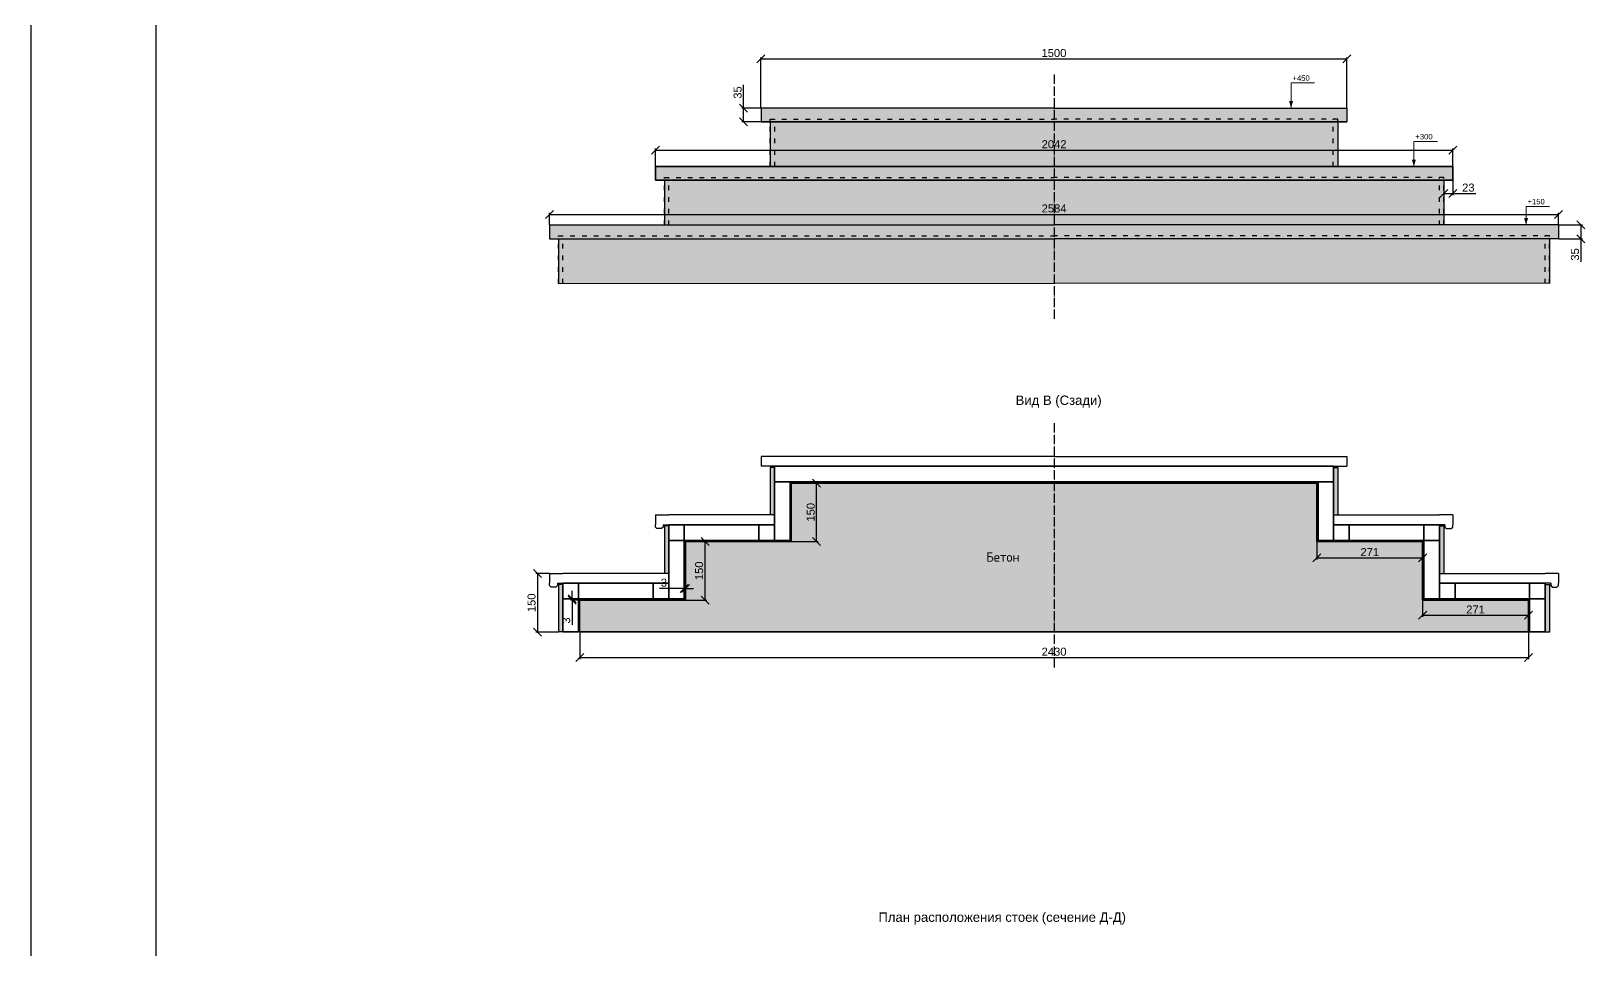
# Model space of a CAD drawing. Header units: millimetres. Extents: x 0 to 13456, y 0 to 9504.
# Drawn here: x 0 to 3980, y 5205 to 7559 of the extents above; entities that cross this region are included whole.
import ezdxf

# ---------------------------------------------------------------- set-up
doc = ezdxf.new("R2010")
doc.units = ezdxf.units.MM
doc.linetypes.add('ACAD_ISO03W100', pattern=[30, 12, -18])
doc.linetypes.add('ACAD_ISO04W100', pattern=[30, 24, -3, 0, -3])
for name, color, linetype, lineweight in [('Бетон', 7, 'Continuous', 35), ('Профиль 40x40', 220, 'Continuous', 35), ('Размеры', 150, 'Continuous', 0), ('Стойки 40x40', 7, 'Continuous', 35), ('Ступень СМ305', 52, 'Continuous', 30)]:
    doc.layers.add(name, color=color, linetype=linetype, lineweight=lineweight)
for name, color, linetype in [('Доска МПК 11х145х3000', 32, 'Continuous'), ('Доска невидимый', 32, 'ACAD_ISO03W100'), ('Заливка ступени', 52, 'Continuous'), ('Оси', 120, 'ACAD_ISO04W100'), ('Рамка', 7, 'Continuous')]:
    doc.layers.add(name, color=color, linetype=linetype)
doc.styles.get("Standard").update_dxf_attribs({"font": 'arial.ttf'})
doc.dimstyles.new('Копия Аннотативный', dxfattribs={"dimscale": 0, "dimtxt": 20.5, "dimasz": 20.5, "dimexe": 4.25, "dimexo": 0.625, "dimgap": 4.625, "dimtad": 1, "dimtxsty": 'Standard', "dimblk": 'OBLIQUE', "dimcen": 20.5, "dimclrd": 256, "dimclrt": 256, "dimadec": 0, "dimazin": 0, "dimtfac": 1, "dimtmove": 0, "dimatfit": 3, "dimfxl": 1, "dimtfillclr": 4, "dimarcsym": 0})

# ---------------------------------------------------------------- blocks, each defined once
blk = doc.blocks.new('_Oblique')
at = {"color": 0, "linetype": 'ByBlock', "lineweight": -2}
blk.add_line((-0.5, -0.5), (0.5, 0.5), dxfattribs=at)
blk = doc.blocks.new('*D244')
at = {"layer": 'Defpoints', "color": 0, "transparency": 16777216}
for p in [(3618, 7176.7), (3641, 7176.7), (3641, 7142.8)]:
    blk.add_point(p, dxfattribs=at)
at = {"layer": 'Размеры', "color": 0, "lineweight": -2, "transparency": 16777216}
for p, q in [((3618, 7176), (3618, 7138.6)), ((3641, 7176), (3641, 7138.6))]:
    blk.add_line(p, q, dxfattribs=at)
at = {"layer": 'Размеры', "lineweight": -2, "transparency": 16777216}
for p, q in [((3618, 7142.8), (3641, 7142.8)), ((3641, 7142.8), (3700.5, 7142.8))]:
    blk.add_line(p, q, dxfattribs=at)
at = {"layer": 'Размеры', "lineweight": -2, "transparency": 16777216, "xscale": 20.5, "yscale": 20.5, "zscale": 20.5, "rotation": 180}
blk.add_blockref('_Oblique', (3618, 7142.8), dxfattribs=at)
at = {"layer": 'Размеры', "lineweight": -2, "transparency": 16777216, "xscale": 20.5, "yscale": 20.5, "zscale": 20.5}
blk.add_blockref('_Oblique', (3641, 7142.8), dxfattribs=at)
at = {"layer": 'Размеры', "transparency": 16777216, "insert": (3681, 7157.9), "char_height": 20.5, "attachment_point": 5}
blk.add_mtext('23', dxfattribs=at)
blk = doc.blocks.new('*D245')
at = {"layer": 'Defpoints', "color": 0, "transparency": 16777216}
for p in [(3912, 7062.4), (3912, 7026.7), (3969.3, 7026.7)]:
    blk.add_point(p, dxfattribs=at)
at = {"layer": 'Размеры', "color": 0, "lineweight": -2, "transparency": 16777216}
for p, q in [((3912.6, 7062.4), (3973.6, 7062.4)), ((3912.6, 7026.7), (3973.6, 7026.7))]:
    blk.add_line(p, q, dxfattribs=at)
at = {"layer": 'Размеры', "lineweight": -2, "transparency": 16777216}
for p, q in [((3969.3, 7062.4), (3969.3, 7026.7)), ((3969.3, 7026.7), (3969.3, 6967.4))]:
    blk.add_line(p, q, dxfattribs=at)
at = {"layer": 'Размеры', "lineweight": -2, "transparency": 16777216, "xscale": 20.5, "yscale": 20.5, "zscale": 20.5}
for p, rotation in [((3969.3, 7062.4), 90), ((3969.3, 7026.7), 270)]:
    blk.add_blockref('_Oblique', p, dxfattribs=dict(at, rotation=rotation))
at = {"layer": 'Размеры', "transparency": 16777216, "insert": (3954.2, 6986.8), "char_height": 20.5, "attachment_point": 5, "rotation": 90}
blk.add_mtext('35', dxfattribs=at)
blk = doc.blocks.new('*D246')
at = {"layer": 'Defpoints', "color": 0, "transparency": 16777216}
for p in [(1824.7, 7361.7), (1870, 7361.7), (1893, 7326.7)]:
    blk.add_point(p, dxfattribs=at)
at = {"layer": 'Размеры', "lineweight": -2, "transparency": 16777216}
for p, q in [((1824.7, 7361.7), (1824.7, 7420.9)), ((1824.7, 7326.7), (1824.7, 7361.7))]:
    blk.add_line(p, q, dxfattribs=at)
at = {"layer": 'Размеры', "color": 0, "lineweight": -2, "transparency": 16777216}
for p, q in [((1869.4, 7361.7), (1820.5, 7361.7)), ((1892.4, 7326.7), (1820.5, 7326.7))]:
    blk.add_line(p, q, dxfattribs=at)
at = {"layer": 'Размеры', "lineweight": -2, "transparency": 16777216, "xscale": 20.5, "yscale": 20.5, "zscale": 20.5}
for p, rotation in [((1824.7, 7361.7), 90), ((1824.7, 7326.7), 270)]:
    blk.add_blockref('_Oblique', p, dxfattribs=dict(at, rotation=rotation))
at = {"layer": 'Размеры', "transparency": 16777216, "insert": (1809.6, 7401.6), "char_height": 20.5, "attachment_point": 5, "rotation": 90}
blk.add_mtext('35', dxfattribs=at)
blk = doc.blocks.new('*D247')
at = {"layer": 'Defpoints', "color": 0, "transparency": 16777216}
for p in [(3370, 7487.5), (1869.4, 7361.7), (3370, 7361.7)]:
    blk.add_point(p, dxfattribs=at)
at = {"layer": 'Размеры', "color": 0, "lineweight": -2, "transparency": 16777216}
for p, q in [((1869.4, 7362.3), (1869.4, 7491.7)), ((3370, 7362.3), (3370, 7491.7))]:
    blk.add_line(p, q, dxfattribs=at)
at = {"layer": 'Размеры', "lineweight": -2, "transparency": 16777216}
blk.add_line((1869.4, 7487.5), (3370, 7487.5), dxfattribs=at)
at = {"layer": 'Размеры', "lineweight": -2, "transparency": 16777216, "xscale": 20.5, "yscale": 20.5, "zscale": 20.5, "rotation": 180}
blk.add_blockref('_Oblique', (1869.4, 7487.5), dxfattribs=at)
at = {"layer": 'Размеры', "lineweight": -2, "transparency": 16777216, "xscale": 20.5, "yscale": 20.5, "zscale": 20.5}
blk.add_blockref('_Oblique', (3370, 7487.5), dxfattribs=at)
at = {"layer": 'Размеры', "transparency": 16777216, "insert": (2619.7, 7502.6), "char_height": 20.5, "attachment_point": 5}
blk.add_mtext('1500', dxfattribs=at)
blk = doc.blocks.new('*D248')
at = {"layer": 'Defpoints', "color": 0, "transparency": 16777216}
for p in [(3641, 7254), (1599, 7211.7), (3641, 7211.7)]:
    blk.add_point(p, dxfattribs=at)
at = {"layer": 'Размеры', "color": 0, "lineweight": -2, "transparency": 16777216}
for p, q in [((1599, 7212.3), (1599, 7258.3)), ((3641, 7212.3), (3641, 7258.3))]:
    blk.add_line(p, q, dxfattribs=at)
at = {"layer": 'Размеры', "lineweight": -2, "transparency": 16777216}
blk.add_line((1599, 7254), (3641, 7254), dxfattribs=at)
at = {"layer": 'Размеры', "lineweight": -2, "transparency": 16777216, "xscale": 20.5, "yscale": 20.5, "zscale": 20.5, "rotation": 180}
blk.add_blockref('_Oblique', (1599, 7254), dxfattribs=at)
at = {"layer": 'Размеры', "lineweight": -2, "transparency": 16777216, "xscale": 20.5, "yscale": 20.5, "zscale": 20.5}
blk.add_blockref('_Oblique', (3641, 7254), dxfattribs=at)
at = {"layer": 'Размеры', "transparency": 16777216, "insert": (2620, 7269.1), "char_height": 20.5, "attachment_point": 5}
blk.add_mtext('2042', dxfattribs=at)
blk = doc.blocks.new('*D249')
at = {"layer": 'Defpoints', "color": 0, "transparency": 16777216}
for p in [(3912, 7089.4), (1328, 7062.4), (3912, 7062.4)]:
    blk.add_point(p, dxfattribs=at)
at = {"layer": 'Размеры', "color": 0, "lineweight": -2, "transparency": 16777216}
for p, q in [((1328, 7063), (1328, 7093.7)), ((3912, 7063), (3912, 7093.7))]:
    blk.add_line(p, q, dxfattribs=at)
at = {"layer": 'Размеры', "lineweight": -2, "transparency": 16777216}
blk.add_line((1328, 7089.4), (3912, 7089.4), dxfattribs=at)
at = {"layer": 'Размеры', "lineweight": -2, "transparency": 16777216, "xscale": 20.5, "yscale": 20.5, "zscale": 20.5, "rotation": 180}
blk.add_blockref('_Oblique', (1328, 7089.4), dxfattribs=at)
at = {"layer": 'Размеры', "lineweight": -2, "transparency": 16777216, "xscale": 20.5, "yscale": 20.5, "zscale": 20.5}
blk.add_blockref('_Oblique', (3912, 7089.4), dxfattribs=at)
at = {"layer": 'Размеры', "transparency": 16777216, "insert": (2620, 7104.5), "char_height": 20.5, "attachment_point": 5}
blk.add_mtext('2584', dxfattribs=at)
blk = doc.blocks.new('Носик')
at = {"layer": 'Ступень СМ305'}
for p, q in [((141436.5, 185428.8), (141402.5, 185428.8)), ((141436.5, 185428.8), (141436.5, 185403.8)), ((141416.5, 185403.8), (141402.5, 185403.8)), ((141416.5, 185403.8), (141402.5, 185403.8)), ((141416.5, 185403.8), (141416.5, 185397.8)), ((141416.5, 185397.8), (141420.5, 185393.8)), ((141420.5, 185393.8), (141432.5, 185393.8)), ((141432.5, 185393.8), (141436.5, 185397.8)), ((141436.5, 185397.8), (141436.5, 185403.8))]:
    blk.add_line(p, q, dxfattribs=at)
blk = doc.blocks.new('*D251')
at = {"layer": 'Defpoints', "color": 0, "transparency": 16777216}
for p in [(1385.6, 6101.3), (1402, 6104.3), (1405, 6101.3)]:
    blk.add_point(p, dxfattribs=at)
at = {"layer": 'Размеры', "color": 0, "lineweight": -2, "transparency": 16777216}
for p, q in [((1401.4, 6104.3), (1381.3, 6104.3)), ((1404.4, 6101.3), (1381.3, 6101.3))]:
    blk.add_line(p, q, dxfattribs=at)
at = {"layer": 'Размеры', "lineweight": -2, "transparency": 16777216}
for p, q in [((1385.6, 6104.3), (1385.6, 6124.8)), ((1385.6, 6104.3), (1385.6, 6101.3)), ((1385.6, 6101.3), (1385.6, 6037.6))]:
    blk.add_line(p, q, dxfattribs=at)
at = {"layer": 'Размеры', "lineweight": -2, "transparency": 16777216, "xscale": 20.5, "yscale": 20.5, "zscale": 20.5}
for p, rotation in [((1385.6, 6104.3), 270), ((1385.6, 6101.3), 90)]:
    blk.add_blockref('_Oblique', p, dxfattribs=dict(at, rotation=rotation))
at = {"layer": 'Размеры', "transparency": 16777216, "insert": (1370.5, 6048.9), "char_height": 20.5, "attachment_point": 5, "rotation": 90}
blk.add_mtext('3', dxfattribs=at)
blk = doc.blocks.new('*D252')
at = {"layer": 'Defpoints', "color": 0, "transparency": 16777216}
for p in [(1673, 6130.7), (1673, 6104.3), (1676, 6101.3)]:
    blk.add_point(p, dxfattribs=at)
at = {"layer": 'Размеры', "lineweight": -2, "transparency": 16777216}
for p, q in [((1673, 6130.7), (1609.3, 6130.7)), ((1676, 6130.7), (1673, 6130.7)), ((1676, 6130.7), (1696.5, 6130.7))]:
    blk.add_line(p, q, dxfattribs=at)
at = {"layer": 'Размеры', "color": 0, "lineweight": -2, "transparency": 16777216}
for p, q in [((1673, 6104.9), (1673, 6135)), ((1676, 6101.9), (1676, 6135))]:
    blk.add_line(p, q, dxfattribs=at)
at = {"layer": 'Размеры', "lineweight": -2, "transparency": 16777216, "xscale": 20.5, "yscale": 20.5, "zscale": 20.5}
blk.add_blockref('_Oblique', (1673, 6130.7), dxfattribs=at)
at = {"layer": 'Размеры', "lineweight": -2, "transparency": 16777216, "xscale": 20.5, "yscale": 20.5, "zscale": 20.5, "rotation": 180}
blk.add_blockref('_Oblique', (1676, 6130.7), dxfattribs=at)
at = {"layer": 'Размеры', "transparency": 16777216, "insert": (1620.7, 6145.8), "char_height": 20.5, "attachment_point": 5}
blk.add_mtext('3', dxfattribs=at)
blk = doc.blocks.new('*D253')
at = {"layer": 'Defpoints', "color": 0, "transparency": 16777216}
for p in [(1405, 6019.5), (3835, 6019.5), (3835, 5953.8)]:
    blk.add_point(p, dxfattribs=at)
at = {"layer": 'Размеры', "color": 0, "lineweight": -2, "transparency": 16777216}
for p, q in [((1405, 6018.9), (1405, 5949.6)), ((3835, 6018.9), (3835, 5949.6))]:
    blk.add_line(p, q, dxfattribs=at)
at = {"layer": 'Размеры', "lineweight": -2, "transparency": 16777216}
blk.add_line((1405, 5953.8), (3835, 5953.8), dxfattribs=at)
at = {"layer": 'Размеры', "lineweight": -2, "transparency": 16777216, "xscale": 20.5, "yscale": 20.5, "zscale": 20.5, "rotation": 180}
blk.add_blockref('_Oblique', (1405, 5953.8), dxfattribs=at)
at = {"layer": 'Размеры', "lineweight": -2, "transparency": 16777216, "xscale": 20.5, "yscale": 20.5, "zscale": 20.5}
blk.add_blockref('_Oblique', (3835, 5953.8), dxfattribs=at)
at = {"layer": 'Размеры', "transparency": 16777216, "insert": (2620, 5968.9), "char_height": 20.5, "attachment_point": 5}
blk.add_mtext('2430', dxfattribs=at)
blk = doc.blocks.new('*D254')
at = {"layer": 'Defpoints', "color": 0, "transparency": 16777216}
for p in [(3564, 6101.3), (3835, 6101.3), (3835, 6062.3)]:
    blk.add_point(p, dxfattribs=at)
at = {"layer": 'Размеры', "color": 0, "lineweight": -2, "transparency": 16777216}
for p, q in [((3564, 6100.7), (3564, 6058)), ((3835, 6100.7), (3835, 6058))]:
    blk.add_line(p, q, dxfattribs=at)
at = {"layer": 'Размеры', "lineweight": -2, "transparency": 16777216}
blk.add_line((3564, 6062.3), (3835, 6062.3), dxfattribs=at)
at = {"layer": 'Размеры', "lineweight": -2, "transparency": 16777216, "xscale": 20.5, "yscale": 20.5, "zscale": 20.5, "rotation": 180}
blk.add_blockref('_Oblique', (3564, 6062.3), dxfattribs=at)
at = {"layer": 'Размеры', "lineweight": -2, "transparency": 16777216, "xscale": 20.5, "yscale": 20.5, "zscale": 20.5}
blk.add_blockref('_Oblique', (3835, 6062.3), dxfattribs=at)
at = {"layer": 'Размеры', "transparency": 16777216, "insert": (3699.5, 6077.2), "char_height": 20.5, "attachment_point": 5}
blk.add_mtext('271', dxfattribs=at)
blk = doc.blocks.new('*D255')
at = {"layer": 'Defpoints', "color": 0, "transparency": 16777216}
for p in [(3293, 6251.3), (3564, 6251.3), (3564, 6209.2)]:
    blk.add_point(p, dxfattribs=at)
at = {"layer": 'Размеры', "color": 0, "lineweight": -2, "transparency": 16777216}
for p, q in [((3293, 6250.7), (3293, 6204.9)), ((3564, 6250.7), (3564, 6204.9))]:
    blk.add_line(p, q, dxfattribs=at)
at = {"layer": 'Размеры', "lineweight": -2, "transparency": 16777216}
blk.add_line((3293, 6209.2), (3564, 6209.2), dxfattribs=at)
at = {"layer": 'Размеры', "lineweight": -2, "transparency": 16777216, "xscale": 20.5, "yscale": 20.5, "zscale": 20.5, "rotation": 180}
blk.add_blockref('_Oblique', (3293, 6209.2), dxfattribs=at)
at = {"layer": 'Размеры', "lineweight": -2, "transparency": 16777216, "xscale": 20.5, "yscale": 20.5, "zscale": 20.5}
blk.add_blockref('_Oblique', (3564, 6209.2), dxfattribs=at)
at = {"layer": 'Размеры', "transparency": 16777216, "insert": (3428.5, 6224.1), "char_height": 20.5, "attachment_point": 5}
blk.add_mtext('271', dxfattribs=at)
blk = doc.blocks.new('*D256')
at = {"layer": 'Defpoints', "color": 0, "transparency": 16777216}
for p in [(1947, 6401.1), (2011.9, 6401.1), (1947, 6251.3)]:
    blk.add_point(p, dxfattribs=at)
at = {"layer": 'Размеры', "color": 0, "lineweight": -2, "transparency": 16777216}
for p, q in [((1947.6, 6401.1), (2016.1, 6401.1)), ((1947.6, 6251.3), (2016.1, 6251.3))]:
    blk.add_line(p, q, dxfattribs=at)
at = {"layer": 'Размеры', "lineweight": -2, "transparency": 16777216}
blk.add_line((2011.9, 6251.3), (2011.9, 6401.1), dxfattribs=at)
at = {"layer": 'Размеры', "lineweight": -2, "transparency": 16777216, "xscale": 20.5, "yscale": 20.5, "zscale": 20.5}
for p, rotation in [((2011.9, 6401.1), 90), ((2011.9, 6251.3), 270)]:
    blk.add_blockref('_Oblique', p, dxfattribs=dict(at, rotation=rotation))
at = {"layer": 'Размеры', "transparency": 16777216, "insert": (1996.8, 6326.2), "char_height": 20.5, "attachment_point": 5, "rotation": 90}
blk.add_mtext('150', dxfattribs=at)
blk = doc.blocks.new('*D257')
at = {"layer": 'Defpoints', "color": 0, "transparency": 16777216}
for p in [(1676, 6251.3), (1726.1, 6251.3), (1676, 6101.3)]:
    blk.add_point(p, dxfattribs=at)
at = {"layer": 'Размеры', "color": 0, "lineweight": -2, "transparency": 16777216}
for p, q in [((1676.6, 6251.3), (1730.3, 6251.3)), ((1676.6, 6101.3), (1730.3, 6101.3))]:
    blk.add_line(p, q, dxfattribs=at)
at = {"layer": 'Размеры', "lineweight": -2, "transparency": 16777216}
blk.add_line((1726.1, 6101.3), (1726.1, 6251.3), dxfattribs=at)
at = {"layer": 'Размеры', "lineweight": -2, "transparency": 16777216, "xscale": 20.5, "yscale": 20.5, "zscale": 20.5}
for p, rotation in [((1726.1, 6251.3), 90), ((1726.1, 6101.3), 270)]:
    blk.add_blockref('_Oblique', p, dxfattribs=dict(at, rotation=rotation))
at = {"layer": 'Размеры', "transparency": 16777216, "insert": (1711, 6176.3), "char_height": 20.5, "attachment_point": 5, "rotation": 90}
blk.add_mtext('150', dxfattribs=at)
blk = doc.blocks.new('*D260')
at = {"layer": 'Defpoints', "color": 0, "transparency": 16777216}
for p in [(1328, 6169.3), (1296.9, 6019.3), (1351, 6019.3)]:
    blk.add_point(p, dxfattribs=at)
at = {"layer": 'Размеры', "color": 0, "lineweight": -2, "transparency": 16777216}
for p, q in [((1327.4, 6169.3), (1292.7, 6169.3)), ((1350.4, 6019.3), (1292.7, 6019.3))]:
    blk.add_line(p, q, dxfattribs=at)
at = {"layer": 'Размеры', "lineweight": -2, "transparency": 16777216}
blk.add_line((1296.9, 6169.3), (1296.9, 6019.3), dxfattribs=at)
at = {"layer": 'Размеры', "lineweight": -2, "transparency": 16777216, "xscale": 20.5, "yscale": 20.5, "zscale": 20.5}
for p, rotation in [((1296.9, 6169.3), 90), ((1296.9, 6019.3), 270)]:
    blk.add_blockref('_Oblique', p, dxfattribs=dict(at, rotation=rotation))
at = {"layer": 'Размеры', "transparency": 16777216, "insert": (1281.8, 6094.3), "char_height": 20.5, "attachment_point": 5, "rotation": 90}
blk.add_mtext('150', dxfattribs=at)

msp = doc.modelspace()

# ---------------------------------------------------------------- hatches: boundary and pattern name
at = {"layer": 'Заливка ступени', "true_color": 0xf8f6b0}
h = msp.add_hatch(color=51, dxfattribs=at)
h.dxf.hatch_style = 1
h.paths.add_polyline_path([(1869.989, 7361.675), (2619.989, 7361.675), (2619.989, 7326.675), (1869.989, 7326.675)])
h.paths.add_polyline_path([(1598.989, 7211.675), (2619.989, 7211.675), (2619.989, 7176.675), (1598.989, 7176.675)])
h.paths.add_polyline_path([(1327.989, 7062.358), (2619.989, 7062.358), (2619.989, 7026.674), (1327.989, 7026.674)])
at = {"layer": 'Заливка ступени', "true_color": 0xfff5e1}
h = msp.add_hatch(color=7, dxfattribs=at)
h.dxf.hatch_style = 1
h.paths.add_polyline_path([(1621.989, 7176.675), (2619.989, 7176.675), (2619.989, 7062.358), (1621.989, 7062.358)])
h.paths.add_polyline_path([(1892.989, 7326.675), (2619.989, 7326.675), (2619.989, 7211.675), (1892.989, 7211.675)])
h.paths.add_polyline_path([(1350.989, 7026.674), (2619.989, 7026.674), (2619.989, 6912.752), (1350.989, 6912.371)])
at = {"layer": 'Заливка ступени', "true_color": 0xf8f6b0}
h = msp.add_hatch(color=51, dxfattribs=at)
h.dxf.hatch_style = 1
h.paths.add_polyline_path([(3369.989, 7361.675), (2619.989, 7361.675), (2619.989, 7326.675), (3369.989, 7326.675)])
h.paths.add_polyline_path([(3640.989, 7211.675), (2619.989, 7211.675), (2619.989, 7176.675), (3640.989, 7176.675)])
h.paths.add_polyline_path([(3911.989, 7062.358), (2619.989, 7062.358), (2619.989, 7026.674), (3911.989, 7026.674)])
at = {"layer": 'Заливка ступени', "true_color": 0xfff5e1}
h = msp.add_hatch(color=7, dxfattribs=at)
h.dxf.hatch_style = 1
h.paths.add_polyline_path([(3617.989, 7176.675), (2619.989, 7176.675), (2619.989, 7062.358), (3617.989, 7062.358)])
h.paths.add_polyline_path([(3346.989, 7326.675), (2619.989, 7326.675), (2619.989, 7211.675), (3346.989, 7211.675)])
h.paths.add_polyline_path([(3888.989, 7026.674), (2619.989, 7026.674), (2619.989, 6912.752), (3888.989, 6912.371)])
h = msp.add_hatch(color=7, dxfattribs=at)
h.dxf.hatch_style = 1
h.paths.add_polyline_path([(1892.989, 6441.287), (1903.989, 6441.287), (1903.989, 6404.137), (1903.989, 6319.285), (1892.989, 6319.285)])
h.paths.add_polyline_path([(1621.989, 6291.285), (1632.989, 6291.285), (1632.989, 6254.283), (1633.235, 6254.283), (1633.146, 6169.285), (1621.989, 6169.285)])
h.paths.add_polyline_path([(1350.989, 6141.285), (1361.989, 6141.285), (1361.989, 6104.283), (1361.989, 6019.517), (1350.989, 6019.517)])
h = msp.add_hatch(color=7, dxfattribs=at)
h.dxf.hatch_style = 1
h.paths.add_polyline_path([(3346.989, 6441.287), (3335.989, 6441.287), (3335.989, 6404.137), (3335.989, 6319.285), (3346.989, 6319.285)])
h.paths.add_polyline_path([(3617.989, 6291.285), (3606.989, 6291.285), (3606.989, 6254.283), (3606.743, 6254.283), (3606.832, 6169.285), (3617.989, 6169.285)])
h.paths.add_polyline_path([(3888.989, 6141.285), (3877.989, 6141.285), (3877.989, 6104.283), (3877.989, 6019.517), (3888.989, 6019.517)])
at = {"layer": 'Заливка ступени', "true_color": 0xc7c8ca, "transparency": 33554559}
h = msp.add_hatch(color=9, dxfattribs=at)
h.dxf.hatch_style = 1
h.paths.add_polyline_path([(2619.989, 6401.137), (1946.989, 6401.137), (1946.989, 6251.284), (1675.989, 6251.283), (1675.989, 6101.283), (1404.989, 6101.283), (1404.989, 6019.517), (2619.989, 6019.517)])
h.paths.add_polyline_path([(3563.989, 6251.283), (3292.989, 6251.284), (3292.989, 6401.137), (2619.989, 6401.137), (2619.989, 6019.517), (3834.989, 6019.517), (3834.989, 6101.283), (3563.989, 6101.283)])
h.paths.add_polyline_path([(2020.551, 6301.611), (2020.551, 6350.811), (1971.351, 6350.811), (1971.351, 6301.611)], flags=24)
h.paths.add_polyline_path([(1734.751, 6151.683), (1734.751, 6200.883), (1685.551, 6200.883), (1685.551, 6151.683)], flags=24)
h.paths.add_polyline_path([(2437.517, 6183.965), (2540.717, 6183.965), (2540.717, 6241.565), (2437.517, 6241.565)], flags=24)
h.paths.add_polyline_path([(3674.889, 6053.589), (3724.089, 6053.589), (3724.089, 6102.789), (3674.889, 6102.789)], flags=24)
h.paths.add_polyline_path([(3403.889, 6200.465), (3453.089, 6200.465), (3453.089, 6249.665), (3403.889, 6249.665)], flags=24)

# ---------------------------------------------------------------- linework, layer by layer
at = {"layer": 'Бетон'}
for p, q in [((2619.989, 6401.137), (1946.989, 6401.137)), ((1946.989, 6401.137), (1946.989, 6251.284)), ((2619.989, 6401.137), (3292.989, 6401.137)), ((3292.989, 6401.137), (3292.989, 6251.284)), ((1946.989, 6251.284), (1675.989, 6251.283)), ((1675.989, 6251.283), (1675.989, 6101.283)), ((3292.989, 6251.284), (3563.989, 6251.283)), ((3563.989, 6251.283), (3563.989, 6101.283)), ((1675.989, 6101.283), (1404.989, 6101.283)), ((1404.989, 6101.283), (1404.989, 6019.517)), ((3563.989, 6101.283), (3834.989, 6101.283)), ((3834.989, 6101.283), (3834.989, 6019.517)), ((1404.989, 6019.517), (2619.989, 6019.517)), ((3834.989, 6019.517), (2619.989, 6019.517))]:
    msp.add_line(p, q, dxfattribs=at)
at = {"layer": 'Доска МПК 11х145х3000'}
for p, q in [((1892.989, 7326.675), (1892.989, 7211.675)), ((3346.989, 7326.675), (3346.989, 7211.675)), ((1621.989, 7176.675), (1621.989, 7062.358)), ((3617.989, 7176.675), (3617.989, 7062.358)), ((1350.989, 7026.674), (1350.989, 6912.371)), ((3888.989, 7026.674), (3888.989, 6912.371)), ((1350.989, 6912.371), (2619.989, 6912.752)), ((3888.989, 6912.371), (2619.989, 6912.752)), ((1892.989, 6441.287), (1892.989, 6318.818)), ((1903.989, 6441.287), (1892.989, 6441.287)), ((3335.989, 6441.287), (3346.989, 6441.287)), ((3346.989, 6441.287), (3346.989, 6318.818)), ((1621.989, 6291.285), (1621.989, 6169.285)), ((1632.989, 6291.285), (1621.989, 6291.285)), ((3606.989, 6291.285), (3617.989, 6291.285)), ((3617.989, 6291.285), (3617.989, 6169.285)), ((1350.989, 6141.285), (1350.989, 6019.285)), ((1361.989, 6141.285), (1350.989, 6141.285)), ((3877.989, 6141.285), (3888.989, 6141.285)), ((3888.989, 6141.285), (3888.989, 6019.285)), ((1361.989, 6019.517), (1350.989, 6019.517)), ((3877.989, 6019.517), (3888.989, 6019.517))]:
    msp.add_line(p, q, dxfattribs=at)
at = {"layer": 'Доска невидимый'}
for p, q in [((1892.989, 7333.675), (2619.989, 7333.675)), ((1892.989, 7211.675), (1892.989, 7333.675)), ((1892.989, 7211.675), (1892.989, 7333.675)), ((1892.989, 7326.675), (1892.989, 7333.675)), ((1892.989, 7326.675), (1892.989, 7211.675)), ((1904.989, 7211.675), (1904.989, 7333.675)), ((3346.989, 7333.675), (2619.989, 7333.675)), ((3334.989, 7211.675), (3334.989, 7333.675)), ((3346.989, 7326.675), (3346.989, 7333.675)), ((3346.989, 7326.675), (3346.989, 7211.675)), ((1621.989, 7183.674), (2619.989, 7183.674)), ((1621.989, 7061.674), (1621.989, 7183.674)), ((1632.989, 7061.674), (1632.989, 7183.674)), ((1632.989, 7061.674), (1632.989, 7183.674)), ((3617.989, 7183.674), (2619.989, 7183.674)), ((3606.989, 7061.674), (3606.989, 7183.674)), ((3606.989, 7061.674), (3606.989, 7183.674)), ((3617.989, 7061.674), (3617.989, 7183.674)), ((1350.989, 7034.357), (2619.989, 7034.357)), ((1350.989, 6912.357), (1350.989, 7034.357)), ((1361.989, 6912.357), (1361.989, 7034.357)), ((1361.989, 6912.357), (1361.989, 7034.357)), ((3888.989, 7034.357), (2619.989, 7034.357)), ((3877.989, 6912.357), (3877.989, 7034.357)), ((3888.989, 6912.357), (3888.989, 7034.357))]:
    msp.add_line(p, q, dxfattribs=at)
at = {"layer": 'Оси'}
for p, q in [((2619.989, 7447.421), (2619.989, 6820.582)), ((2619.989, 6554.564), (2619.989, 5927.725))]:
    msp.add_line(p, q, dxfattribs=at)
at = {"layer": 'Профиль 40x40'}
for points in [[(2619.989, 6444.285), (1903.989, 6444.285), (1903.989, 6404.137), (2619.989, 6404.137)], [(2619.989, 6444.285), (3335.989, 6444.285), (3335.989, 6404.137), (2619.989, 6404.137)]]:
    msp.add_lwpolyline(points, dxfattribs=at)
for points in [[(1672.989, 6294.283), (1632.989, 6294.283), (1632.989, 6254.283), (1672.989, 6254.283)], [(1863.989, 6294.283), (1672.989, 6294.283), (1672.989, 6254.283), (1863.989, 6254.283)], [(1903.989, 6294.284), (1863.989, 6294.284), (1863.989, 6254.284), (1903.989, 6254.284)], [(3335.989, 6294.284), (3375.989, 6294.284), (3375.989, 6254.284), (3335.989, 6254.284)], [(3375.989, 6294.283), (3566.989, 6294.283), (3566.989, 6254.283), (3375.989, 6254.283)], [(3566.989, 6294.283), (3606.989, 6294.283), (3606.989, 6254.283), (3566.989, 6254.283)], [(1401.989, 6144.283), (1361.989, 6144.283), (1361.989, 6104.283), (1401.989, 6104.283)], [(1592.989, 6144.283), (1401.989, 6144.283), (1401.989, 6104.283), (1592.989, 6104.283)], [(1632.989, 6144.283), (1592.989, 6144.283), (1592.989, 6104.283), (1632.989, 6104.283)], [(3606.989, 6144.283), (3646.989, 6144.283), (3646.989, 6104.283), (3606.989, 6104.283)], [(3646.989, 6144.283), (3837.989, 6144.283), (3837.989, 6104.283), (3646.989, 6104.283)], [(3837.989, 6144.283), (3877.989, 6144.283), (3877.989, 6104.283), (3837.989, 6104.283)]]:
    msp.add_lwpolyline(points, close=True, dxfattribs=at)
at = {"layer": 'Размеры'}
for p, q in [((3226.876, 7361.675), (3226.876, 7426.355)), ((3226.876, 7426.355), (3287.051, 7426.355)), ((3541.513, 7211.675), (3541.513, 7276.355)), ((3541.513, 7276.355), (3601.688, 7276.355)), ((3828.825, 7062.358), (3828.825, 7109.939)), ((3828.825, 7109.939), (3889, 7109.939))]:
    msp.add_line(p, q, dxfattribs=at)
for points in [[(3226.876, 7361.675, 0, 10, 0), (3226.876, 7379.48, 10, 10, 0)], [(3541.513, 7211.675, 0, 10, 0), (3541.513, 7229.481, 10, 10, 0)], [(3828.825, 7062.358, 0, 10, 0), (3828.825, 7080.163, 10, 10, 0)]]:
    msp.add_lwpolyline(points, format="xyseb", dxfattribs=at)
at = {"layer": 'Рамка'}
for p, q in [((0, 0), (0, 9504)), ((320, 80), (320, 9424))]:
    msp.add_line(p, q, dxfattribs=at)
at = {"layer": 'Стойки 40x40'}
for p, q in [((1943.989, 6254.284), (1672.989, 6254.283)), ((1672.989, 6254.283), (1672.989, 6104.283)), ((3295.989, 6254.284), (3566.989, 6254.283)), ((3566.989, 6254.283), (3566.989, 6104.283)), ((1672.989, 6104.283), (1401.989, 6104.283)), ((1401.989, 6104.283), (1401.989, 6019.517)), ((3566.989, 6104.283), (3837.989, 6104.283)), ((3837.989, 6104.283), (3837.989, 6019.517))]:
    msp.add_line(p, q, dxfattribs=at)
for points in [[(1943.989, 6404.137), (1903.989, 6404.137), (1903.989, 6254.284), (1943.989, 6254.284)], [(3295.989, 6404.137), (3335.989, 6404.137), (3335.989, 6254.284), (3295.989, 6254.284)], [(1632.989, 6254.283), (1672.989, 6254.283), (1672.989, 6104.283), (1632.989, 6104.283)], [(3606.989, 6254.283), (3566.989, 6254.283), (3566.989, 6104.283), (3606.989, 6104.283)], [(1401.989, 6104.283), (1361.989, 6104.283), (1361.989, 6019.517), (1401.989, 6019.517)], [(3837.989, 6104.283), (3877.989, 6104.283), (3877.989, 6019.517), (3837.989, 6019.517)]]:
    msp.add_lwpolyline(points, close=True, dxfattribs=at)
at = {"layer": 'Ступень СМ305'}
for p, q in [((1869.989, 7361.676), (1869.989, 7326.675)), ((2619.989, 7361.675), (1869.989, 7361.675)), ((1869.989, 7361.675), (1869.989, 7326.675)), ((1869.989, 7326.675), (2619.989, 7326.675)), ((2619.989, 7326.675), (1869.989, 7326.675)), ((2619.989, 7361.675), (3369.989, 7361.675)), ((3369.989, 7326.675), (2619.989, 7326.675)), ((2619.989, 7326.675), (3369.989, 7326.675)), ((3369.989, 7361.676), (3369.989, 7326.675)), ((3369.989, 7361.675), (3369.989, 7326.675)), ((1598.989, 7176.675), (1598.989, 7211.675)), ((1598.989, 7211.675), (2619.989, 7211.675)), ((2619.989, 7211.675), (1598.989, 7211.675)), ((1598.989, 7211.675), (1598.989, 7176.675)), ((3640.989, 7211.675), (2619.989, 7211.675)), ((2619.989, 7211.675), (3640.989, 7211.675)), ((3640.989, 7176.675), (3640.989, 7211.675)), ((3640.989, 7211.675), (3640.989, 7176.675)), ((1598.989, 7176.675), (2619.989, 7176.675)), ((2619.989, 7176.675), (1598.989, 7176.675)), ((3640.989, 7176.675), (2619.989, 7176.675)), ((2619.989, 7176.675), (3640.989, 7176.675)), ((1327.989, 7062.358), (2619.989, 7062.358)), ((1327.989, 7062.358), (1327.989, 7026.674)), ((3911.989, 7062.358), (2619.989, 7062.358)), ((3911.989, 7062.358), (3911.989, 7026.674)), ((1327.989, 7026.674), (2619.989, 7026.674)), ((3911.989, 7026.674), (2619.989, 7026.674)), ((2619.989, 6469.283), (1869.989, 6469.283)), ((1869.989, 6469.283), (1869.989, 6444.285)), ((2619.989, 6469.283), (3369.989, 6469.283)), ((3369.989, 6469.283), (3369.989, 6444.285)), ((1903.989, 6444.285), (1869.989, 6444.285)), ((3335.989, 6444.285), (3369.989, 6444.285)), ((1903.989, 6319.285), (1632.989, 6319.285)), ((3335.989, 6319.285), (3606.989, 6319.285)), ((1632.989, 6169.285), (1361.989, 6169.285)), ((3606.989, 6169.285), (3877.989, 6169.285)), ((1672.989, 6133.818), (1673.109, 6133.818)), ((3566.989, 6133.818), (3566.869, 6133.818))]:
    msp.add_line(p, q, dxfattribs=at)

# ---------------------------------------------------------------- block references
at = {"layer": 'Ступень СМ305', "xscale": -1}
for p in [(143035.468, -179109.48), (142764.468, -179259.481)]:
    msp.add_blockref('Носик', p, dxfattribs=at)
at = {"layer": 'Ступень СМ305'}
for p in [(-137795.49, -179109.48), (-137524.49, -179259.481)]:
    msp.add_blockref('Носик', p, dxfattribs=at)

# ---------------------------------------------------------------- texts
at = {"layer": 'Бетон', "insert": (2445.917, 6223.565), "char_height": 24, "attachment_point": 1}
msp.add_mtext_dynamic_manual_height_columns('{\\fISOCPEUR|b0|i0|c204|p34;Бетон}', width=100.62657, gutter_width=5235.303, heights=[0], dxfattribs=at)
at = {"layer": 'Размеры'}
for s, p in [('+450', (3230.747, 7431.477)), ('+300', (3545.384, 7281.477)), ('+150', (3832.696, 7115.062))]:
    msp.add_text(s, height=14, dxfattribs=at).set_placement(p)
at = {"layer": 'Размеры', "color": 7}
msp.add_text('Вид В (Сзади)', height=24, dxfattribs=at).set_placement((2521.457, 6601.236))
at = {"layer": 'Размеры', "color": 7, "ltscale": 1.5, "insert": (2804.184, 5300.928), "char_height": 24, "attachment_point": 3}
msp.add_mtext('\\A1;План расположения стоек (сечение Д-Д)', dxfattribs=at)

# ---------------------------------------------------------------- dimensions: what is measured, and where the dimension line sits
at = {"layer": 'Размеры'}
dim = msp.add_linear_dim(base=(3369.989, 7487.489), p1=(1869.364, 7361.675), p2=(3369.989, 7361.676), text='1500', dimstyle='Копия Аннотативный', dxfattribs=at)
dim.commit()
dim.dimension.update_dxf_attribs({"geometry": '*D247', "text_midpoint": (2619.677, 7487.489), "dimtype": 160})
for base, p1, p2, picture, middle in [((1824.714, 7361.675), (1892.989, 7326.675), (1869.989, 7361.675), '*D246', (1809.615, 7401.553)), ((1726.051, 6251.283), (1675.989, 6101.283), (1675.989, 6251.283), '*D257', (1710.959, 6176.283)), ((1296.923, 6019.285), (1327.989, 6169.281), (1350.989, 6019.285), '*D260', (1281.831, 6094.283)), ((1385.59, 6101.283), (1401.989, 6104.283), (1404.989, 6101.283), '*D251', (1370.491, 6048.946))]:
    dim = msp.add_linear_dim(base=base, p1=p1, p2=p2, angle=90, dimstyle='Копия Аннотативный', dxfattribs=at)
    dim.commit()
    dim.dimension.update_dxf_attribs({"geometry": picture, "text_midpoint": middle})
for base, p1, p2, picture, middle in [((3640.989, 7254.035), (1598.989, 7211.675), (3640.989, 7211.675), '*D248', (2619.989, 7269.127)), ((3640.989, 7142.844), (3617.989, 7176.675), (3640.989, 7176.675), '*D244', (3680.972, 7157.943)), ((3911.989, 7089.448), (1327.989, 7062.358), (3911.989, 7062.358), '*D249', (2619.989, 7104.54)), ((3563.989, 6209.165), (3292.989, 6251.284), (3563.989, 6251.283), '*D255', (3428.489, 6224.082)), ((1672.989, 6130.73), (1675.989, 6101.283), (1672.989, 6104.283), '*D252', (1620.652, 6145.829)), ((3834.989, 6062.289), (3563.989, 6101.283), (3834.989, 6101.283), '*D254', (3699.489, 6077.206)), ((3834.989, 5953.805), (1404.989, 6019.517), (3834.989, 6019.517), '*D253', (2619.989, 5968.904))]:
    dim = msp.add_linear_dim(base=base, p1=p1, p2=p2, dimstyle='Копия Аннотативный', dxfattribs=at)
    dim.commit()
    dim.dimension.update_dxf_attribs({"geometry": picture, "text_midpoint": middle})
for base, p1, p2, text, picture, middle in [((3969.306, 7026.674), (3911.989, 7062.358), (3911.989, 7026.674), '35', '*D245', (3954.207, 6986.797)), ((2011.851, 6401.137), (1946.989, 6251.284), (1946.989, 6401.137), '150', '*D256', (1996.759, 6326.211))]:
    dim = msp.add_linear_dim(base=base, p1=p1, p2=p2, angle=90, text=text, dimstyle='Копия Аннотативный', dxfattribs=at)
    dim.commit()
    dim.dimension.update_dxf_attribs({"geometry": picture, "text_midpoint": middle})

doc.saveas('drawing.dxf')
